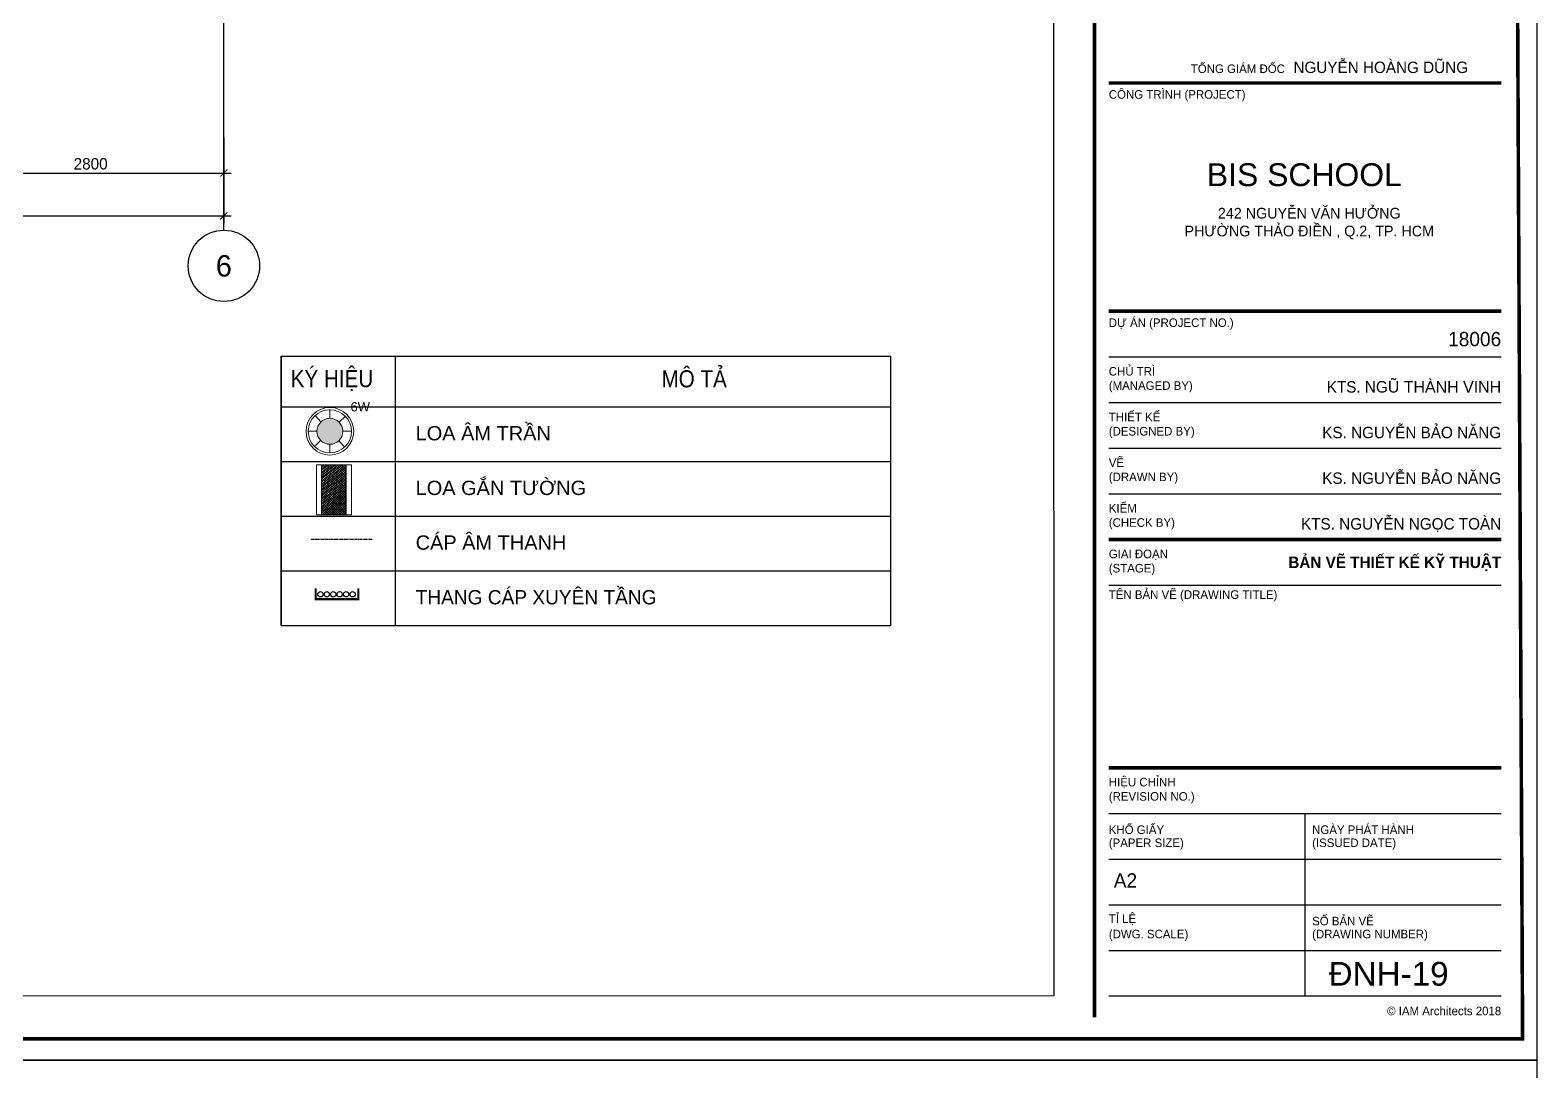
# Model space of a CAD drawing. Header units: inches. Extents: x 1721084 to 1854744, y 225101 to 488646.
# Drawn here: x 1838895 to 1854734, y 319488 to 330432 of the extents above; entities that cross this region are included whole.
import ezdxf
from ezdxf.enums import TextEntityAlignment as Align

# ---------------------------------------------------------------- set-up
doc = ezdxf.new("R2010")
doc.units = ezdxf.units.IN
doc.header["$MEASUREMENT"] = 0
for name, pattern in [('ACAD_ISO03W100', [30, 12, -18]), ('CAP NUOC TANG 24$0$CENTER', [50.8, 31.75, -6.35, 6.35, -6.35]), ('X-PL-T2$0$X-GRID-T2$0$CENTER2', [1.125, 0.75, -0.125, 0.125, -0.125])]:
    doc.linetypes.add(name, pattern=pattern)
for name, color, linetype in [('0-Khungten', 255, 'Continuous'), ('A-ANNO-DIM 100', 252, 'Continuous'), ('e-WIRE', 6, 'ACAD_ISO03W100'), ('I.A.M TITLEBLOCK - A2 -H$0$A-TBLK-TEXT', 250, 'Continuous'), ('PCCC', 11, 'Continuous'), ('TEXT', 9, 'Continuous'), ('X-PL-T2$0$A-XREF', 250, 'Continuous'), ('X-PL-T2$0$X-GRID-T2$0$A-ANNO-DIM 75', 2, 'Continuous'), ('X-PL-T2$0$X-GRID-T2$0$A-GRID', 9, 'X-PL-T2$0$X-GRID-T2$0$CENTER2'), ('X-PL-T2$0$X-GRID-T2$0$A-GRID-SYMB', 5, 'Continuous'), ('X-PL-T2$0$X-PL-T2$0$A-FLOR-WALL', 250, 'Continuous')]:
    doc.layers.add(name, color=color, linetype=linetype)
doc.layers.add('Chi tiet TB1', color=6, linetype='Continuous', lineweight=13)
doc.layers.add('THIET BI', color=6, linetype='Continuous', lineweight=15)
doc.layers.add('Vien TB', color=7, linetype='Continuous', lineweight=18, true_color=0x009e00)
doc.styles.add('ARIAL', font='arial.ttf')
doc.styles.add('I.A.M TITLEBLOCK - A2 -H$0$IAM TEXT', font='VAVON_.TTF', dxfattribs={"height": 2})
doc.styles.add('I.A.M TITLEBLOCK - A2 -H$0$TITLE BLOCK', font='arial.ttf')
doc.styles.get("Standard").update_dxf_attribs({"font": 'arial.ttf'})
doc.styles.add('VNCC-text khungdam', font='vhblack.ttf')
doc.styles.add('VNCC-VnAvantH', font='vhavan.ttf')
doc.styles.add('X-PL-T2$0$X-GRID-T2$0$HDUNGARC', font='vn_vni.shx')
doc.styles.add('X-PL-T2$0$X-GRID-T2$0$SYMBTEXT', font='VAVON_.TTF')
doc.dimstyles.new('X-PL-T2$0$X-GRID-T2$0$DIM-75', dxfattribs={"dimscale": 75, "dimtxt": 1.6, "dimasz": 1, "dimexe": 1, "dimexo": 1, "dimgap": 0.5, "dimtad": 1, "dimdec": 0, "dimzin": 0, "dimdsep": 46, "dimtxsty": 'X-PL-T2$0$X-GRID-T2$0$HDUNGARC', "dimblk": 'X-PL-T2$0$X-GRID-T2$0$_ArchTick', "dimcen": 2, "dimdle": 1, "dimclrd": 256, "dimclre": 9, "dimclrt": 3, "dimadec": 0, "dimazin": 0, "dimtfac": 1, "dimtdec": 0, "dimtix": 1, "dimtmove": 2, "dimatfit": 2, "dimfxl": 1, "dimtolj": 1, "dimtzin": 0, "dimarcsym": 2})

# ---------------------------------------------------------------- blocks, each defined once
blk = doc.blocks.new('X-PL-T2$0$X-GRID-T2$0$_ArchTick')
at = {"color": 0, "linetype": 'ByBlock', "const_width": 0.15}
blk.add_lwpolyline([(-0.5, -0.48), (0.5, 0.52)], dxfattribs=at)
blk = doc.blocks.new('*D633')
at = {"layer": 'Defpoints', "color": 0, "transparency": 16777216}
for p in [(0, -3750), (25600, -3750), (25600, -4650)]:
    blk.add_point(p, dxfattribs=at)
at = {"layer": 'X-PL-T2$0$X-GRID-T2$0$A-ANNO-DIM 75', "color": 9, "lineweight": -2, "transparency": 16777216}
for p, q in [((0, -3825), (0, -4725)), ((25600, -3825), (25600, -4725))]:
    blk.add_line(p, q, dxfattribs=at)
at = {"layer": 'X-PL-T2$0$X-GRID-T2$0$A-ANNO-DIM 75', "lineweight": -2, "transparency": 16777216}
blk.add_line((-75, -4650), (25675, -4650), dxfattribs=at)
at = {"layer": 'X-PL-T2$0$X-GRID-T2$0$A-ANNO-DIM 75', "lineweight": -2, "transparency": 16777216, "xscale": 75, "yscale": 75, "zscale": 75, "rotation": 180}
blk.add_blockref('X-PL-T2$0$X-GRID-T2$0$_ArchTick', (0, -4650), dxfattribs=at)
at = {"layer": 'X-PL-T2$0$X-GRID-T2$0$A-ANNO-DIM 75', "lineweight": -2, "transparency": 16777216, "xscale": 75, "yscale": 75, "zscale": 75}
blk.add_blockref('X-PL-T2$0$X-GRID-T2$0$_ArchTick', (25600, -4650), dxfattribs=at)
at = {"layer": 'X-PL-T2$0$X-GRID-T2$0$A-ANNO-DIM 75', "color": 3, "transparency": 16777216, "insert": (12800, -4553), "char_height": 120, "attachment_point": 5, "style": 'X-PL-T2$0$X-GRID-T2$0$HDUNGARC'}
blk.add_mtext('\\A1;25600', dxfattribs=at)
blk = doc.blocks.new('*D644')
at = {"layer": 'Defpoints', "color": 0, "transparency": 16777216}
for p in [(22800, -3750), (25600, -3750), (25600, -4200)]:
    blk.add_point(p, dxfattribs=at)
at = {"layer": 'X-PL-T2$0$X-GRID-T2$0$A-ANNO-DIM 75', "color": 9, "lineweight": -2, "transparency": 16777216}
for p, q in [((22800, -3825), (22800, -4275)), ((25600, -3825), (25600, -4275))]:
    blk.add_line(p, q, dxfattribs=at)
at = {"layer": 'X-PL-T2$0$X-GRID-T2$0$A-ANNO-DIM 75', "lineweight": -2, "transparency": 16777216}
blk.add_line((22725, -4200), (25675, -4200), dxfattribs=at)
at = {"layer": 'X-PL-T2$0$X-GRID-T2$0$A-ANNO-DIM 75', "lineweight": -2, "transparency": 16777216, "xscale": 75, "yscale": 75, "zscale": 75, "rotation": 180}
blk.add_blockref('X-PL-T2$0$X-GRID-T2$0$_ArchTick', (22800, -4200), dxfattribs=at)
at = {"layer": 'X-PL-T2$0$X-GRID-T2$0$A-ANNO-DIM 75', "lineweight": -2, "transparency": 16777216, "xscale": 75, "yscale": 75, "zscale": 75}
blk.add_blockref('X-PL-T2$0$X-GRID-T2$0$_ArchTick', (25600, -4200), dxfattribs=at)
at = {"layer": 'X-PL-T2$0$X-GRID-T2$0$A-ANNO-DIM 75', "color": 3, "transparency": 16777216, "insert": (24200, -4103), "char_height": 120, "attachment_point": 5, "style": 'X-PL-T2$0$X-GRID-T2$0$HDUNGARC'}
blk.add_mtext('\\A1;2800', dxfattribs=at)
blk = doc.blocks.new('X-PL-T2$0$X-GRID-T2$0$SYMB-GRID')
blk.add_circle((0, 0), 5)
at = {"color": 2, "style": 'X-PL-T2$0$X-GRID-T2$0$SYMBTEXT', "flags": 4}
blk.add_attdef('NUM', text='', height=3, dxfattribs=at).set_placement((0, 0), align=Align.MIDDLE)
blk = doc.blocks.new('I.A.M TITLEBLOCK - A2 -H')
at = {"const_width": 0.5}
blk.add_lwpolyline([(5, 3), (592, 3), (590, 417), (5, 417)], close=True, dxfattribs=at)
for points in [[(532, 6), (532, 415)], [(534, 137), (589, 137)], [(534, 105), (589, 105)], [(534, 73), (589, 73)], [(534, 41), (589, 41)]]:
    blk.add_lwpolyline(points, dxfattribs=at)
at = {"color": 2}
for points in [[(534, 98.6), (589, 98.6)], [(534, 92.2), (589, 92.2)], [(534, 85.8), (589, 85.8)], [(534, 79.4), (589, 79.4)], [(534, 73), (589, 73)], [(534, 66.6), (589, 66.6)], [(534, 34.6), (589, 34.6)], [(561.5, 34.6), (561.5, 9)], [(534, 28.2), (589, 28.2)], [(534, 21.8), (589, 21.8)], [(534, 15.4), (589, 15.4)], [(534, 9), (589, 9)]]:
    blk.add_lwpolyline(points, dxfattribs=at)
at = {"layer": 'Defpoints'}
blk.add_lwpolyline([(0, 420), (594, 420), (594, 0), (0, 0)], close=True, dxfattribs=at)
at = {"insert": (534.7, 26.2), "char_height": 2, "width": 2.797, "attachment_point": 1, "style": 'I.A.M TITLEBLOCK - A2 -H$0$IAM TEXT'}
blk.add_mtext('A2', dxfattribs=at)
at = {"layer": 'Defpoints', "color": 2, "lineweight": 0, "insert": (589, 70.6), "char_height": 1.6, "width": 56.5421, "attachment_point": 3, "style": 'I.A.M TITLEBLOCK - A2 -H$0$TITLE BLOCK'}
blk.add_mtext('{\\fVNI-Avo|b1|i0|c0|p2;\\C7;BAÛN VEÕ THIEÁT KEÁ KYÕ THUAÄT }', dxfattribs=at)
at = {"layer": 'I.A.M TITLEBLOCK - A2 -H$0$A-TBLK-TEXT', "color": 2, "lineweight": 0, "style": 'I.A.M TITLEBLOCK - A2 -H$0$TITLE BLOCK'}
for s, insert, char_height, width, attachment_point in [('{\\fVNI-Avo|b0|i0|c0|p2;\\H0.75x;\\C7;TOÅNG GIAÙM ÑOÁC\\H1.333x;  \\C2;NGUYEÃN HOAØNG DUÕNG}', (584.36, 140), 1.6, 73.1889, 3), ('\\pt1.2;{\\fVNI-Avo|b0|i0|c0|p2;COÂNG TRÌNH \\C7;(PROJECT)}', (534, 136), 1.2, 22.2752, 1), ('\\pt1.2;{\\fVNI-Avo|b0|i0|c0|p2;DÖÏ AÙN \\C7;(PROJECT NO.)}', (534, 104), 1.2, 46.5421, 1), ('\\pt2;{\\fVNI-Avo|b0|i0|c0|p2;\\C7;18006}', (589, 102.1), 2, 46.5421, 3), ('\\pt1.2;{\\fVNI-Avo|b0|i0|c0|p2;CHUÛ TRÌ\\P\\C7;(MANAGED BY)}', (534, 95.4), 1.2, 14, 4), ('{\\fVNI-Avo|b0|i0|c0|p2;KTS. NG}Ũ THÀNH VINH', (589, 95.2), 1.6, 46.5421, 3), ('\\pt1.2;{\\fVNI-Avo|b0|i0|c0|p2;THIEÁT KEÁ \\P\\C7;(DESIGNED BY)}', (534, 89), 1.2, 14, 4), ('{\\fVNI-Avo|b0|i0|c0|p2;KS. NGUYEÃN BAÛO NAÊNG}', (589, 88.8), 1.6, 46.5421, 3), ('\\pt1.2;{\\fVNI-Avo|b0|i0|c0|p2;VEÕ \\P\\C7;(DRAWN BY)}', (534, 82.6), 1.2, 14, 4), ('{\\fVNI-Avo|b0|i0|c0|p2;KS. NGUYEÃN BAÛO NAÊNG}', (589, 82.4), 1.6, 46.5421, 3), ('\\pt1.2;{\\fVNI-Avo|b0|i0|c0|p2;KIEÅM\\P\\C7;(CHECK BY)}', (534, 76.2), 1.2, 14, 4), ('{\\fVNI-Avo|b0|i0|c0|p0;KTS. NGUYEÃN NGOÏC TOAØN}', (589, 76), 1.6, 46.5421, 3), ('\\pt1.2;{\\fVNI-Avo|b0|i0|c0|p2;GIAI ÑOAÏN \\C7;(STAGE)}', (534, 69.8), 1.2, 14, 4), ('\\pt1.2;{\\fVNI-Avo|b0|i0|c0|p2;TEÂN BAÛN VEÕ \\C7;(DRAWING TITLE)}', (534, 65.1), 1.2, 37.4385, 4), ('\\pt1.2;{\\fVNI-Avo|b0|i0|c0|p2;HIEÄU CHÆNH \\C7;(REVISION NO.)}', (534, 37.8), 1.2, 14, 4), ('\\pt1.2;{\\fVNI-Avo|b0|i0|c0|p2;KHOÅ GIAÁY}', (534, 32.3), 1.2, 14, 4), ('\\pt1.2;{\\fVNI-Avo|b0|i0|c0|p2;NGAØY PHAÙT HAØNH}', (562.5, 32.3), 1.2, 22.2752, 4), ('\\pt1.2;{\\fVNI-Avo|b0|i0|c0|p2;\\C7;(PAPER SIZE)}', (534, 30.3), 1.2, 14, 4), ('\\pt1.2;{\\fVNI-Avo|b0|i0|c0|p2;\\C7;(ISSUED DATE)}', (562.5, 30.3), 1.2, 22.2752, 4), ('\\pt1.2;{\\fVNI-Avo|b0|i0|c0|p2;TÆ LEÄ}', (534, 19.7), 1.2, 14, 4), ('\\pt1.2;{\\fVNI-Avo|b0|i0|c0|p2;SOÁ BAÛN VEÕ}', (562.5, 19.5), 1.2, 22.2752, 4), ('\\pt1.2;{\\fVNI-Avo|b0|i0|c0|p2;\\C7;(DWG. SCALE)}', (534, 17.5), 1.2, 14, 4), ('\\pt1.2;{\\fVNI-Avo|b0|i0|c0|p2;\\C7;(DRAWING NUMBER)}', (562.5, 17.5), 1.2, 22.2752, 4)]:
    blk.add_mtext(s, dxfattribs=dict(at, insert=insert, char_height=char_height, width=width, attachment_point=attachment_point))
at = {"layer": 'I.A.M TITLEBLOCK - A2 -H$0$A-TBLK-TEXT', "color": 7, "width": 60, "attachment_point": 2, "style": 'I.A.M TITLEBLOCK - A2 -H$0$TITLE BLOCK'}
for s, insert, char_height in [('BIS SCHOOL', (561.41, 125.75), 3.2), ('{\\fVNI-Avo|b0|i0|c0|p0;242 NGUYEÃN VAÊN HÖÔÛNG \\PPHÖÔØNG THAÛO ÑIEÀN , Q.2, TP. HCM}', (562.1, 119.5), 1.5)]:
    blk.add_mtext(s, dxfattribs=dict(at, insert=insert, char_height=char_height))
at = {"layer": 'I.A.M TITLEBLOCK - A2 -H$0$A-TBLK-TEXT', "color": 2, "insert": (589, 7.5), "char_height": 1.2, "width": 21, "attachment_point": 3, "style": 'I.A.M TITLEBLOCK - A2 -H$0$TITLE BLOCK'}
blk.add_mtext('{\\fVNI-Avo|b0|i0|c0|p0;© IAM Architects 2018}', dxfattribs=at)
blk = doc.blocks.new('4566')
at = {"layer": 'Chi tiet TB1', "ltscale": 50}
h = blk.add_hatch(color=3, dxfattribs=at)
h.set_gradient(color1=(0, 255, 0), color2=(0, 230, 0), one_color=1, tint=0.45, name='SPHERICAL')
edge = h.paths.add_edge_path()
edge.add_ellipse((0, 0), major_axis=(0.992, 0.992), ratio=1, start_angle=0, end_angle=360)
at = {"layer": 'Chi tiet TB1', "color": 3, "ltscale": 50}
for p, q in [((-1.6, 1.71), (-0.96, 1.02)), ((0, 2.34), (0, 1.4)), ((1.67, 1.63), (1, 0.98)), ((1.4, 0), (2.34, 0)), ((-2.34, 0), (-1.4, 0)), ((-1, -0.98), (-1.67, -1.63)), ((0, -1.4), (0, -2.34)), ((0.96, -1.02), (1.6, -1.71))]:
    blk.add_line(p, q, dxfattribs=at)
blk.add_ellipse((0, 0), major_axis=(0.992, 0.992), ratio=1, start_param=5.498004, end_param=11.781189, dxfattribs=at)
at = {"layer": 'Vien TB', "ltscale": 50}
for major_axis, start_param, end_param in [((-1.82, 1.82), 2.356147, 8.639332), ((-1.65, 1.65), 3.927127, 10.210312)]:
    blk.add_ellipse((0, 0), major_axis=major_axis, ratio=1, start_param=start_param, end_param=end_param, dxfattribs=at)
at = {"layer": 'Vien TB', "ltscale": 50, "insert": (2.23, 3.15), "char_height": 1, "attachment_point": 1}
blk.add_mtext_dynamic_manual_height_columns('6W', width=2.5934, gutter_width=1, heights=[0], dxfattribs=at)
blk = doc.blocks.new('4569')
at = {"layer": 'THIET BI', "ltscale": 9}
h = blk.add_hatch(dxfattribs=at)
h.set_pattern_fill('ANSI37', color=256, scale=0.08, style=0)
h.set_pattern_definition([(45, (428477.845852, -207608.908402), (-0.00707106781187, 0.00707106781187), []), (135, (428477.845852, -207608.908402), (-0.00707106781187, -0.00707106781187), [])])
h.paths.add_polyline_path([(0.1705, 0.2878), (0.1705, 0), (0.03, 0), (0.03, 0.2878)])
for p, q in [((0.03, 0.2878), (0.03, 0)), ((0.03, 0.2878), (0.1705, 0.2878)), ((0.1705, 0.2878), (0.1705, 0)), ((0.03, 0), (0.1705, 0))]:
    blk.add_line(p, q, dxfattribs=at)
blk.add_lwpolyline([(0, 0.2878), (0.2005, 0.2878), (0.2005, 0), (0, 0)], close=True, dxfattribs=at)
blk = doc.blocks.new('X-PL-T2$0$X-GRID-T2')
at = {"layer": 'X-PL-T2$0$X-GRID-T2$0$A-GRID', "ltscale": 8}
blk.add_line((25600, -4800), (25600, 15788.2), dxfattribs=at)
at = {"layer": 'X-PL-T2$0$X-GRID-T2$0$A-GRID-SYMB'}
ref = blk.add_blockref('X-PL-T2$0$X-GRID-T2$0$SYMB-GRID', (25600, -5175), dxfattribs=dict(at, xscale=75, yscale=75, zscale=75))
ref.add_attrib('NUM', '6', dxfattribs={"layer": '0', "color": 2, "height": 225, "style": 'X-PL-T2$0$X-GRID-T2$0$SYMBTEXT'}).set_placement((25600, -5175), align=Align.MIDDLE)
at = {"layer": 'X-PL-T2$0$X-GRID-T2$0$A-ANNO-DIM 75'}
for base, p1, picture, middle in [((25600, -4650), (0, -3750), '*D633', (12800, -4552.5)), ((25600, -4200), (22800, -3750), '*D644', (24200, -4102.5))]:
    dim = blk.add_linear_dim(base=base, p1=p1, p2=(25600, -3750), dimstyle='X-PL-T2$0$X-GRID-T2$0$DIM-75', dxfattribs=at)
    dim.commit()
    dim.dimension.update_dxf_attribs({"geometry": picture, "text_midpoint": middle})
blk = doc.blocks.new('X-PL-T2$0$X-PL-T2')
at = {"layer": 'Defpoints', "color": 5}
blk.add_lwpolyline([(34318, -12850), (-4757, -12850), (-4757, 17750), (34318, 17750)], close=True, dxfattribs=at)
at = {"layer": 'X-PL-T2$0$X-PL-T2$0$A-FLOR-WALL'}
blk.add_blockref('X-PL-T2$0$X-GRID-T2', (0, 0), dxfattribs=at)
blk = doc.blocks.new('X-PL-T2')
at = {"layer": 'X-PL-T2$0$A-XREF'}
blk.add_blockref('X-PL-T2$0$X-PL-T2', (0, 0), dxfattribs=at)

msp = doc.modelspace()

# ---------------------------------------------------------------- block references
at = {"layer": 'A-ANNO-DIM 100', "xscale": 75, "yscale": 75, "zscale": 75}
msp.add_blockref('I.A.M TITLEBLOCK - A2 -H', (1810183.5, 288101), dxfattribs=at)
at = {"layer": 'e-WIRE', "color": 6, "ltscale": 10, "xscale": 1.000295790319478, "yscale": 1.000295790308883, "zscale": 1.000295790310395, "rotation": 0.01695004387035648}
msp.add_blockref('X-PL-T2', (1815322.4, 333122.6), dxfattribs=at)

# ---------------------------------------------------------------- texts
at = {"layer": 'TEXT', "color": 7, "linetype": 'Continuous', "style": 'ARIAL'}
msp.add_text('ĐNH-19', height=250, dxfattribs=at).set_placement((1853175.3, 320384.2), align=Align.CENTER)

# ---------------------------------------------------------------- next in the draw order: linework, layer by layer
at = {"linetype": 'CAP NUOC TANG 24$0$CENTER'}
msp.add_line((1842489.7, 325074.5), (1841848.5, 325074.5), dxfattribs=at)
for centre in [(1841946.4, 324500), (1841946.4, 324500), (1842013.9, 324500), (1842013.9, 324500), (1842081.4, 324500), (1842081.4, 324500), (1842148.9, 324500), (1842148.9, 324500), (1842216.4, 324500), (1842216.4, 324500), (1842283.9, 324500), (1842283.9, 324500)]:
    msp.add_circle(centre, 28.1)
at = {"layer": 'PCCC', "const_width": 22.5}
msp.add_lwpolyline([(1842345.5, 324561.6), (1842345.5, 324449.1), (1841895.5, 324449.1), (1841895.5, 324561.6)], dxfattribs=at)
msp.add_lwpolyline([(1842345.5, 324561.6), (1842345.5, 324449.1), (1841895.5, 324449.1), (1841895.5, 324561.6)], dxfattribs=at)
at = {"layer": 'TEXT', "color": 3}
for p, q in [((1841533.1, 327005), (1847804.5, 327005)), ((1841533.1, 327005), (1841533.1, 324171)), ((1841533.1, 327005), (1847941.3, 327005)), ((1841533.1, 324171), (1841533.1, 327005)), ((1842730.4, 327005), (1842730.4, 324171)), ((1847941.3, 324171), (1847941.3, 327005)), ((1841533.1, 326470.5), (1847941.3, 326470.5)), ((1841533.1, 326470.5), (1847941.3, 326470.5)), ((1841533.1, 326470.5), (1847941.3, 326470.5)), ((1841533.1, 326470.5), (1847941.3, 326470.5)), ((1841533.1, 325895.6), (1847941.3, 325895.6)), ((1841533.1, 325895.6), (1847941.3, 325895.6)), ((1841533.1, 325320.8), (1847941.3, 325320.8)), ((1841533.1, 324745.9), (1847941.3, 324745.9)), ((1841533.1, 324171), (1847941.3, 324171))]:
    msp.add_line(p, q, dxfattribs=at)

# ---------------------------------------------------------------- next in the draw order: block references
at = {"xscale": 97.34783631149912, "yscale": 97.34783631149912, "zscale": 97.34783631149912}
msp.add_blockref('4566', (1842045.7, 326213.6), dxfattribs=at)
at = {"layer": 'A-ANNO-DIM 100', "xscale": 75, "yscale": 75, "zscale": 75}
msp.add_blockref('I.A.M TITLEBLOCK - A2 -H', (1810183.5, 319601), dxfattribs=at)
at = {"layer": 'THIET BI', "xscale": 1835.949433325674, "yscale": 1835.949433325674, "zscale": 1835.949433325674, "rotation": 0.002756258889684742}
msp.add_blockref('4569', (1841903.8, 325333.9), dxfattribs=at)

# ---------------------------------------------------------------- next in the draw order: texts
at = {"layer": '0-Khungten', "style": 'VNCC-text khungdam', "width": 0.9}
for s, p in [('ký hiÖu', (1841633.8, 326677.8)), ('m« t¶', (1845531.6, 326676))]:
    msp.add_text(s, height=180.14, dxfattribs=at).set_placement(p)
at = {"layer": '0-Khungten'}
for s, style, p in [('LOA ÂM TRẦN', 'ARIAL', (1842947.2, 326118.8)), ('LOA GẮN TƯỜNG', 'ARIAL', (1842947.2, 325543.9)), ('CÁP ÂM THANH ', 'ARIAL', (1842947.2, 324969)), ('Thang c¸p xuyªn tÇng', 'VNCC-VnAvantH', (1842947.2, 324394.1))]:
    msp.add_text(s, height=150.121, dxfattribs=dict(at, style=style)).set_placement(p)

doc.saveas('drawing.dxf')
